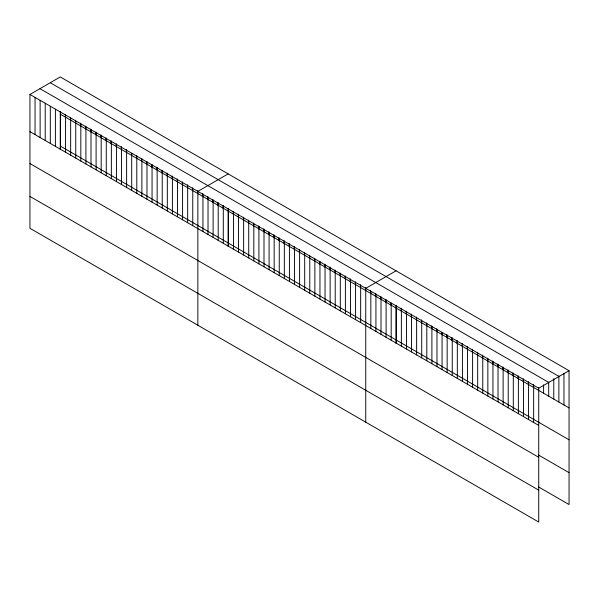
<?xml version="1.0" encoding="UTF-8"?>
<svg xmlns="http://www.w3.org/2000/svg" width="599" height="599" viewBox="0 0 599 599"><rect width="100%" height="100%" fill="white"/><g stroke="black" fill="none" stroke-linecap="round" stroke-linejoin="round"><path stroke-width="0.9" d="M60.267 111.369L60.267 149.705M29.95 94.455L538.733 388.197L538.733 522.051L29.95 228.301L29.95 94.455L60.267 76.949L569.05 370.699L569.05 504.545L538.523 486.927M228.167 173.89L197.85 191.388L197.85 325.242M396.059 270.823L365.749 288.321L365.749 422.175M538.733 388.197L569.05 370.699M50.264 82.729L559.047 376.472M39.953 88.674L548.736 382.424M60.267 114.162L569.05 407.904M60.267 146.051L569.05 439.801M29.95 131.66L538.733 425.41M538.523 455.03L569.05 472.656M29.95 163.557L538.733 457.299M29.95 196.412L538.733 490.154M563.959 373.342L563.959 404.969M558.874 375.985L558.874 402.034M553.783 378.628L553.783 399.091M548.699 382.199L548.699 396.156M543.607 384.843L543.607 393.221M538.523 387.493L538.523 390.278M533.649 385.262L533.649 422.467M533.432 384.551L533.432 387.343M528.558 382.319L528.558 419.532M528.348 381.615L528.348 384.408M523.474 379.384L523.474 416.597M523.256 378.68L523.256 381.466M518.382 376.449L518.382 413.654M518.172 375.738L518.172 378.531M513.298 373.506L513.298 410.719M513.081 372.803L513.081 375.595M508.207 370.571L508.207 407.784M507.997 369.868L507.997 372.653M503.123 367.636L503.123 404.842M502.905 366.925L502.905 369.718M498.031 364.701L498.031 401.907M497.821 363.99L497.821 366.783M492.947 361.759L492.947 398.971M492.73 361.055L492.73 363.848M487.856 358.823L487.856 396.029M487.646 358.112L487.646 360.905M482.772 355.888L482.772 393.094M482.554 355.177L482.554 357.97M477.68 352.946L477.68 390.159M477.47 352.242L477.47 355.035M472.596 350.011L472.596 387.224M472.379 349.307L472.379 352.092M467.505 347.076L467.505 384.281M467.295 346.364L467.295 349.157M462.421 344.133L462.421 381.346M462.203 343.429L462.203 346.222M457.329 341.198L457.329 378.411M457.119 340.494L457.119 343.279M452.245 338.263L452.245 375.468M452.028 337.551L452.028 340.344M447.154 335.32L447.154 372.533M446.944 334.616L446.944 337.409M442.069 332.385L442.069 369.598M441.852 332.61L441.852 334.467M436.978 329.45L436.978 366.655M436.768 328.739L436.768 331.532M431.894 326.507L431.894 363.72M431.677 325.804L431.677 328.596M426.802 323.572L426.802 360.785M426.593 322.868L426.593 325.654M421.718 320.637L421.718 357.843M421.501 319.926L421.501 322.719M416.627 317.695L416.627 354.908M416.417 316.991L416.417 319.784M411.543 314.76L411.543 351.972M411.326 314.056L411.326 316.841M406.451 311.824L406.451 349.03M406.242 311.113L406.242 313.906M401.367 308.889L401.367 346.095M401.15 308.178L401.15 310.971M396.276 305.947L396.276 343.16M396.059 305.243L396.059 343.579M391.192 303.012L391.192 340.225M390.975 303.236L390.975 305.093M386.1 300.077L386.1 337.282M385.883 299.365L385.883 302.158M381.016 297.134L381.016 334.347M380.799 296.43L380.799 299.223M375.925 294.199L375.925 331.412M375.708 293.495L375.708 296.28M370.833 291.264L370.833 328.469M370.624 290.552L370.624 293.345M365.532 287.617L365.532 290.41M360.658 285.386L360.658 322.599M360.448 284.682L360.448 287.468M355.574 282.451L355.574 319.656M355.357 281.74L355.357 284.532M350.482 279.508L350.482 316.721M350.273 278.805L350.273 281.597M345.398 276.573L345.398 313.786M345.181 275.869L345.181 278.655M340.307 273.638L340.307 310.844M340.097 272.927L340.097 275.72M335.223 270.696L335.223 307.908M335.006 269.992L335.006 272.785M330.131 267.76L330.131 304.973M329.922 267.057L329.922 269.842M325.047 264.825L325.047 302.031M324.83 264.114L324.83 266.907M319.956 261.89L319.956 299.096M319.746 261.179L319.746 263.972M314.872 258.948L314.872 296.161M314.655 258.244L314.655 261.037M309.78 256.013L309.78 293.218M309.571 255.301L309.571 258.094M304.696 253.078L304.696 290.283M304.479 252.366L304.479 255.159M299.605 250.135L299.605 287.348M299.395 249.431L299.395 252.224M294.521 247.2L294.521 284.413M294.304 246.496L294.304 249.281M289.429 244.265L289.429 281.47M289.22 243.553L289.22 246.346M284.345 241.322L284.345 278.535M284.128 240.618L284.128 243.411M279.254 238.387L279.254 275.6M279.044 237.683L279.044 240.469M274.17 235.452L274.17 272.657M273.953 234.741L273.953 237.533M269.078 232.509L269.078 269.722M268.869 231.806L268.869 234.598M263.994 229.574L263.994 266.787M263.777 228.87L263.777 231.656M258.903 226.639L258.903 263.845M258.693 225.928L258.693 228.721M253.819 223.697L253.819 260.909M253.602 222.993L253.602 225.786M248.727 220.761L248.727 257.974M248.518 220.058L248.518 222.843M243.643 217.826L243.643 255.032M243.426 217.115L243.426 219.908M238.552 214.884L238.552 252.097M238.342 214.18L238.342 216.973M233.468 211.949L233.468 249.162M233.251 211.245L233.251 214.03M228.376 209.014L228.376 246.219M228.167 208.302L228.167 246.638M223.292 206.078L223.292 243.284M223.075 205.367L223.075 208.16M218.201 203.136L218.201 240.349M217.984 202.432L217.984 205.225M213.117 200.201L213.117 237.414M212.9 199.497L212.9 202.282M208.025 197.266L208.025 234.471M207.808 196.554L207.808 199.347M202.941 194.323L202.941 231.536M202.724 193.619L202.724 196.412M197.633 190.684L197.633 193.47M192.758 188.453L192.758 225.658M192.549 187.742L192.549 190.534M187.674 185.51L187.674 222.723M187.457 184.806L187.457 187.599M182.583 182.575L182.583 219.788M182.373 181.871L182.373 184.657M177.499 179.64L177.499 216.845M177.282 178.929L177.282 181.722M172.407 176.698L172.407 213.91M172.198 175.994L172.198 178.787M167.323 173.762L167.323 210.975M167.106 173.059L167.106 175.844M162.232 170.827L162.232 208.033M162.022 170.116L162.022 172.909M157.148 167.885L157.148 205.098M156.931 167.181L156.931 169.974M152.056 164.95L152.056 202.162M151.847 164.246L151.847 167.031M146.972 162.015L146.972 199.22M146.755 161.303L146.755 164.096M141.881 159.079L141.881 196.285M141.671 158.368L141.671 161.161M136.797 156.137L136.797 193.35M136.579 155.433L136.579 158.226M131.705 153.202L131.705 190.407M131.495 153.426L131.495 155.283M126.621 150.267L126.621 187.472M126.404 149.555L126.404 152.348M121.53 147.324L121.53 184.537M121.32 146.62L121.32 149.413M116.446 144.389L116.446 181.602M116.228 143.685L116.228 146.47M111.354 141.454L111.354 178.659M111.144 140.743L111.144 143.535M106.27 138.511L106.27 175.724M106.053 137.807L106.053 140.6M101.179 135.576L101.179 172.789M100.969 134.872L100.969 137.658M96.095 132.641L96.095 169.846M95.877 131.93L95.877 134.723M91.003 129.698L91.003 166.911M90.793 128.995L90.793 131.787M85.919 126.763L85.919 163.976M85.702 126.06L85.702 128.845M80.828 123.828L80.828 161.034M80.618 123.117L80.618 125.91M75.744 120.886L75.744 158.099M75.526 120.182L75.526 122.975M70.652 117.951L70.652 155.163M70.442 117.247L70.442 120.032M65.568 115.015L65.568 152.221M65.351 114.304L65.351 117.097M60.477 112.073L60.477 149.286M55.393 109.138L55.393 146.351M50.301 106.203L50.301 143.408M45.217 103.268L45.217 140.473M40.126 100.325L40.126 137.538M35.041 97.39L35.041 134.603"/></g></svg>
